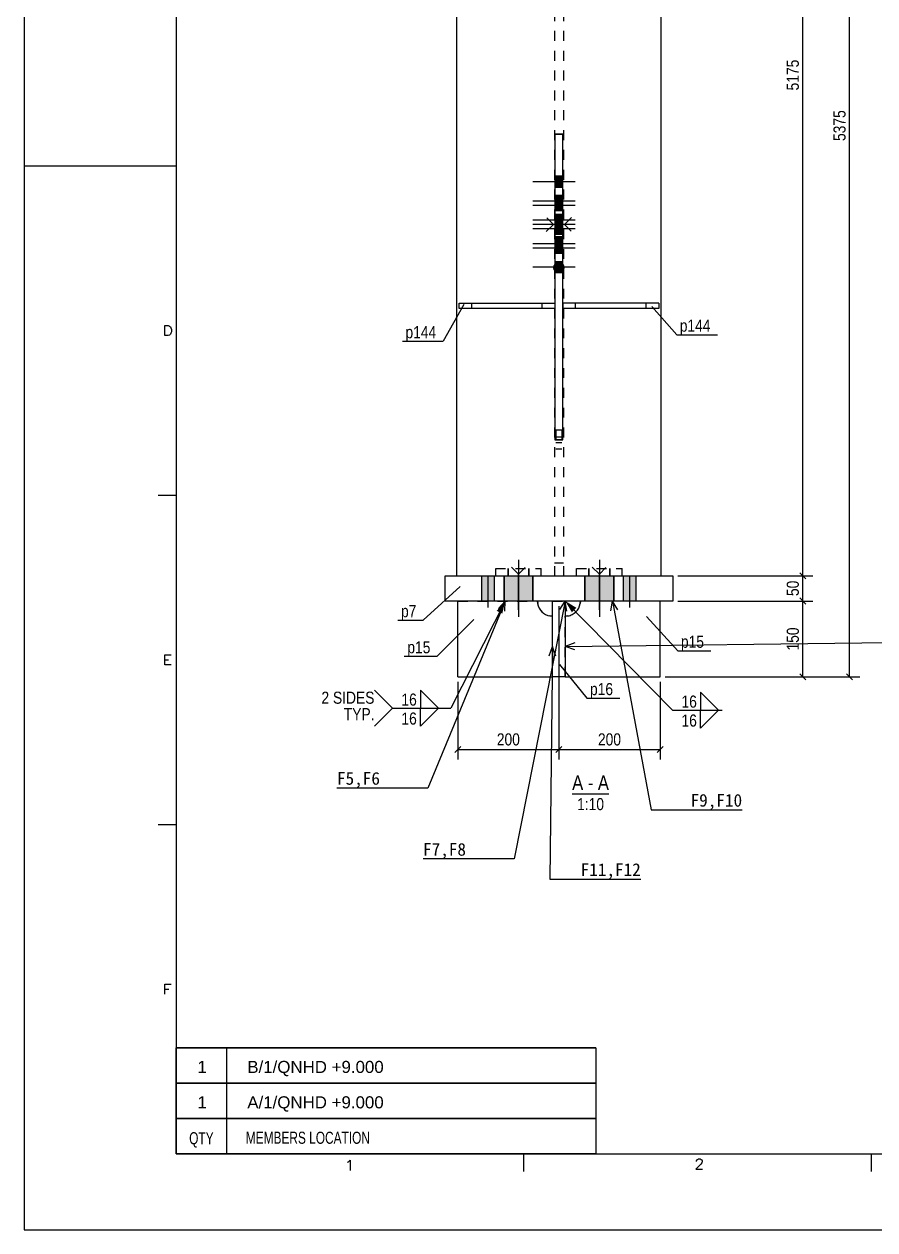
# Model space of a CAD drawing. Header units: millimetres. Extents: x -258 to 337, y -124 to 296.
# Drawn here: x -258.3 to -90.1, y -124.3 to 114.1 of the extents above; entities that cross this region are included whole.
import ezdxf

# ---------------------------------------------------------------- set-up
doc = ezdxf.new("R2010")
doc.units = ezdxf.units.MM
doc.linetypes.add('DXK_LINE_DOT2', pattern=[3.9198, 1.9599, -1.9599])
doc.linetypes.add('DXK_LINE_DOT3', pattern=[5.9187, 2.979, -0.9799, 0.9799, -0.9799])
doc.layers.add('WELD_LABELS', color=5, linetype='Continuous')
doc.styles.add('Arial', font='ARIAL.TTF', dxfattribs={"height": 0.2})
doc.styles.add('Arial Narrow', font='ARIALN.TTF', dxfattribs={"height": 0.2})

# ---------------------------------------------------------------- blocks, each defined once
blk = doc.blocks.new('Unknown-234524341-28314')
at = {"color": 7, "linetype": 'Continuous'}
for p, q in [((-145.29, -88.31), (-228.29, -88.31)), ((-228.29, -88.31), (-145.29, -88.31)), ((-228.29, -95.31), (-228.29, -88.31)), ((-218.29, -88.31), (-218.29, -95.31)), ((-145.29, -88.31), (-145.29, -95.31)), ((-145.29, -95.31), (-228.29, -95.31)), ((-228.29, -95.31), (-145.29, -95.31)), ((-228.29, -102.31), (-228.29, -95.31)), ((-145.29, -95.31), (-228.29, -95.31)), ((-218.29, -95.31), (-218.29, -102.31)), ((-145.29, -95.31), (-145.29, -102.31)), ((-145.29, -102.31), (-228.29, -102.31)), ((-145.29, -102.31), (-228.29, -102.31)), ((-228.29, -102.31), (-145.29, -102.31)), ((-228.29, -109.31), (-228.29, -102.31)), ((-218.29, -102.31), (-218.29, -109.31)), ((-145.29, -102.31), (-145.29, -109.31)), ((-145.29, -109.31), (-228.29, -109.31))]:
    blk.add_line(p, q, dxfattribs=at)
at = {"color": 7, "linetype": 'Continuous', "style": 'Arial'}
for s, height, p in [('1', 2.39, (-224.05, -93.31)), ('B/1/QNHD +9.000', 2.3877, (-214.19, -93.31)), ('1', 2.39, (-224.05, -100.31))]:
    blk.add_text(s, height=height, dxfattribs=at).set_placement(p)
at = {"color": 7, "style": 'Arial'}
blk.add_text('A/1/QNHD +9.000', height=2.3877, dxfattribs=at).set_placement((-214.19, -100.31))
at = {"color": 7, "linetype": 'Continuous', "style": 'Arial Narrow', "width": 0.86}
for s, height, p in [('MEMBERS LOCATION', 2.3861, (-214.49, -107.31)), ('QTY', 2.386, (-225.69, -107.41))]:
    blk.add_text(s, height=height, dxfattribs=at).set_placement(p)
blk = doc.blocks.new('Unknown-234524341-28322')
at = {"color": 7, "linetype": 'Continuous'}
for p, q in [((-258.34, 296.37), (-258.34, -124.33)), ((-228.29, 281.35), (-228.29, -109.31)), ((-258.34, 86.02), (-228.29, 86.02)), ((-230.52, 52.47), (-230.52, 54.47)), ((-230.52, 54.47), (-229.86, 54.47)), ((-229.86, 52.47), (-230.52, 52.47)), ((-229.86, 54.47), (-229.57, 54.37)), ((-229.57, 52.56), (-229.86, 52.47)), ((-229.57, 54.37), (-229.38, 54.18)), ((-229.38, 52.75), (-229.57, 52.56)), ((-229.38, 54.18), (-229.29, 53.99)), ((-229.29, 52.94), (-229.38, 52.75)), ((-229.29, 53.99), (-229.19, 53.71)), ((-229.19, 53.23), (-229.29, 52.94)), ((-229.19, 53.71), (-229.19, 53.23)), ((-231.8, 20.9), (-228.29, 20.9)), ((-230.52, -12.65), (-230.52, -10.65)), ((-230.52, -10.65), (-229.28, -10.65)), ((-230.52, -11.6), (-229.76, -11.6)), ((-229.28, -12.65), (-230.52, -12.65)), ((-231.8, -44.2), (-228.29, -44.2)), ((-230.48, -77.76), (-230.48, -75.76)), ((-230.48, -75.76), (-229.24, -75.76)), ((-230.48, -76.71), (-229.72, -76.71)), ((-228.29, -109.31), (321.63, -109.31)), ((-159.56, -109.31), (-159.56, -112.82)), ((-90.81, -109.31), (-90.81, -112.82)), ((-194.36, -110.94), (-194.17, -110.85)), ((-194.17, -110.85), (-193.88, -110.56)), ((-193.88, -110.56), (-193.88, -112.57)), ((-124.51, -111.36), (-125.46, -112.32)), ((-125.36, -110.69), (-125.27, -110.5)), ((-125.36, -110.79), (-125.36, -110.69)), ((-125.27, -110.5), (-125.17, -110.41)), ((-125.17, -110.41), (-124.98, -110.31)), ((-124.98, -110.31), (-124.6, -110.31)), ((-124.6, -110.31), (-124.42, -110.41)), ((-124.32, -111.08), (-124.51, -111.36)), ((-124.42, -110.41), (-124.32, -110.5)), ((-124.32, -110.5), (-124.23, -110.69)), ((-124.23, -110.89), (-124.32, -111.08)), ((-124.23, -110.69), (-124.23, -110.89)), ((-125.46, -112.32), (-124.13, -112.32)), ((-258.34, -124.33), (336.67, -124.33))]:
    blk.add_line(p, q, dxfattribs=at)
blk = doc.blocks.new('Unknown-234524341-11 - 3111')
at = {"color": 6, "linetype": 'Continuous'}
blk.add_line((-149.94, -38.1), (-142.66, -38.1), dxfattribs=at)
at = {"color": 0, "linetype": 'Continuous'}
for points in [[(-147.74, -37.35), (-147.74, -34.35), (-149.94, -34.35), (-149.94, -37.35)], [(-143.63, -41.35), (-143.63, -38.85), (-148.96, -38.85), (-148.96, -41.35)]]:
    blk.add_wipeout(points, dxfattribs=at)
at = {"color": 6, "linetype": 'Continuous', "style": 'Arial Narrow'}
blk.add_text('1:10', height=2.386, dxfattribs=at).set_placement((-148.96, -41.35))
at = {"color": 0, "linetype": 'Continuous'}
blk.add_wipeout([(-145.75, -37.35), (-145.75, -34.35), (-146.84, -34.35), (-146.84, -37.35)], dxfattribs=at)
at = {"color": 6, "linetype": 'Continuous', "style": 'Arial Narrow'}
blk.add_text('A', height=2.86, dxfattribs=at).set_placement((-149.94, -37.35))
at = {"color": 0, "linetype": 'Continuous'}
blk.add_wipeout([(-142.66, -37.35), (-142.66, -34.35), (-144.85, -34.35), (-144.85, -37.35)], dxfattribs=at)
at = {"color": 6, "linetype": 'Continuous', "style": 'Arial Narrow'}
for s, p in [('A', (-144.85, -37.35)), ('-', (-146.84, -37.35))]:
    blk.add_text(s, height=2.86, dxfattribs=at).set_placement(p)
blk = doc.blocks.new('Part-234524341-3120 - 3111')
at = {"color": 2, "linetype": 'Continuous'}
for p, q in [((-172.31, 58.86), (-153.36, 58.86)), ((-172.31, 57.86), (-172.31, 58.86)), ((-153.36, 57.86), (-172.31, 57.86)), ((-169.81, 57.86), (-169.81, 58.86))]:
    blk.add_line(p, q, dxfattribs=at)
at = {"color": 7, "linetype": 'DXK_LINE_DOT2'}
for p, q in [((-155.86, 57.86), (-155.86, 58.86)), ((-153.36, 58.86), (-153.36, 57.86))]:
    blk.add_line(p, q, dxfattribs=at)
blk = doc.blocks.new('Part-234524341-3112 - 3111')
at = {"color": 2, "linetype": 'Continuous'}
for p, q in [((-175.06, 5), (-130.06, 5)), ((-175.06, 0), (-175.06, 5)), ((-160.56, 5.3), (-161.96, 6.7)), ((-160.56, 5.3), (-161.96, 6.7)), ((-160.56, 5.3), (-159.26, 6.6)), ((-160.56, 5.3), (-159.26, 6.6)), ((-144.56, 5.3), (-145.96, 6.7)), ((-144.56, 5.3), (-145.96, 6.7)), ((-144.56, 5.3), (-143.26, 6.6)), ((-144.56, 5.3), (-143.26, 6.6)), ((-130.06, 5), (-130.06, 0)), ((-130.06, 0), (-175.06, 0))]:
    blk.add_line(p, q, dxfattribs=at)
blk = doc.blocks.new('Part-234524341-3125 - 3111')
at = {"color": 2, "linetype": 'Continuous'}
for p, q in [((-172.56, -15), (-172.56, 0)), ((-156.76, -0.52), (-156.81, 0)), ((-153.81, -3), (-154.33, -2.95)), ((-172.56, -15), (-153.81, -15))]:
    blk.add_line(p, q, dxfattribs=at)
at = {"color": 7, "linetype": 'DXK_LINE_DOT2'}
for p, q in [((-172.56, 0), (-156.81, 0)), ((-172.56, -15), (-172.56, 0)), ((-156.81, 0), (-156.76, -0.52)), ((-154.33, -2.95), (-153.81, -3)), ((-153.81, -15), (-153.81, -3)), ((-153.81, -15), (-153.81, -3)), ((-153.81, -3), (-153.81, -3)), ((-153.81, -15), (-153.81, -15)), ((-153.81, -15), (-153.81, -15))]:
    blk.add_line(p, q, dxfattribs=at)
at = {"color": 2, "linetype": 'Continuous'}
blk.add_arc((-153.81, 0), 3, 190, 260, dxfattribs=at)
at = {"color": 7, "linetype": 'DXK_LINE_DOT2'}
blk.add_arc((-153.81, 0), 3, 190, 260, dxfattribs=at)
blk = doc.blocks.new('Part-234524341-3117 - 3111')
at = {"color": 2, "linetype": 'Continuous'}
for p, q in [((-153.36, 92.3), (-153.36, 31.89)), ((-151.76, 92.3), (-153.36, 92.3)), ((-151.76, 31.89), (-151.76, 92.3)), ((-153.66, 74.43), (-155.06, 73.03)), ((-153.66, 74.43), (-154.96, 75.73)), ((-151.46, 74.43), (-150.06, 75.83)), ((-151.46, 74.43), (-150.16, 73.13)), ((-153.36, 72.06), (-151.76, 72.06)), ((-151.76, 31.89), (-153.36, 31.89))]:
    blk.add_line(p, q, dxfattribs=at)
at = {"color": 7, "linetype": 'DXK_LINE_DOT2'}
for p, q in [((-153.36, 92.3), (-151.76, 92.3)), ((-153.36, 31.89), (-151.76, 31.89))]:
    blk.add_line(p, q, dxfattribs=at)
blk = doc.blocks.new('Part-234524341-3118 - 3111')
at = {"color": 2, "linetype": 'Continuous'}
for p, q in [((-132.81, 58.86), (-151.76, 58.86)), ((-132.81, 57.86), (-151.76, 57.86)), ((-135.31, 57.86), (-135.31, 58.86)), ((-132.81, 58.86), (-132.81, 57.86))]:
    blk.add_line(p, q, dxfattribs=at)
at = {"color": 7, "linetype": 'DXK_LINE_DOT2'}
for p, q in [((-151.76, 58.86), (-151.76, 57.86)), ((-149.26, 57.86), (-149.26, 58.86))]:
    blk.add_line(p, q, dxfattribs=at)
blk = doc.blocks.new('Part-234524341-3122 - 3111')
at = {"linetype": 'Continuous'}
blk.add_hatch(color=2, dxfattribs=at).paths.add_polyline_path([(-152.56, 65), (-153.36, 66.4), (-151.76, 66.4)])
at = {"color": 2, "linetype": 'Continuous'}
for p, q in [((-132.31, 203), (-172.81, 203)), ((-172.81, 203), (-172.81, 133.3)), ((-132.31, 133.3), (-132.31, 203)), ((-172.81, 132.3), (-172.81, 5)), ((-132.31, 5), (-132.31, 132.3)), ((-152.56, 65), (-153.36, 66.4)), ((-153.36, 66.4), (-151.76, 66.4)), ((-151.76, 66.4), (-152.56, 65))]:
    blk.add_line(p, q, dxfattribs=at)
at = {"color": 7, "linetype": 'DXK_LINE_DOT2'}
for p, q in [((-153.46, 203), (-153.46, 133.3)), ((-151.66, 203), (-151.66, 133.3)), ((-153.46, 132.3), (-153.46, 5)), ((-151.66, 132.3), (-151.66, 5)), ((-151.66, 7.5), (-153.46, 7.5)), ((-172.81, 5), (-132.31, 5))]:
    blk.add_line(p, q, dxfattribs=at)
at = {"color": 4, "linetype": 'DXK_LINE_DOT3'}
for p, q in [((-174.81, 133.3), (-130.31, 133.3)), ((-174.81, 132.3), (-130.31, 132.3))]:
    blk.add_line(p, q, dxfattribs=at)
at = {"color": 2, "linetype": 'Continuous'}
blk.add_circle((-152.56, 65.9), 1, dxfattribs=at)
blk = doc.blocks.new('Bolt-234524341-6295 - 3111')
at = {"color": 3, "linetype": 'DXK_LINE_DOT2'}
for p, q in [((-146.61, 5), (-146.61, 6.4)), ((-144.56, 3.25), (-144.56, 6.4)), ((-142.51, 5), (-142.51, 6.4))]:
    blk.add_line(p, q, dxfattribs=at)
blk = doc.blocks.new('Part-234524341-3123 - 3111')
at = {"color": 2, "linetype": 'Continuous'}
for p, q in [((-148.31, 0), (-148.36, -0.52)), ((-132.56, -15), (-132.56, 0)), ((-150.79, -2.95), (-151.31, -3)), ((-151.31, -15), (-132.56, -15))]:
    blk.add_line(p, q, dxfattribs=at)
at = {"color": 7, "linetype": 'DXK_LINE_DOT2'}
for p, q in [((-148.36, -0.52), (-148.31, 0)), ((-132.56, 0), (-148.31, 0)), ((-132.56, -15), (-132.56, 0)), ((-151.31, -3), (-150.79, -2.95)), ((-151.31, -3), (-151.31, -15)), ((-151.31, -15), (-151.31, -3)), ((-151.31, -3), (-151.31, -3)), ((-151.31, -15), (-151.31, -15)), ((-151.31, -15), (-151.31, -15))]:
    blk.add_line(p, q, dxfattribs=at)
at = {"color": 2, "linetype": 'Continuous'}
blk.add_arc((-151.31, 0), 3, 280, 350, dxfattribs=at)
at = {"color": 7, "linetype": 'DXK_LINE_DOT2'}
blk.add_arc((-151.31, 0), 3, 280, 350, dxfattribs=at)
blk = doc.blocks.new('Part-234524341-3124 - 3111')
at = {"color": 2, "linetype": 'Continuous'}
for p, q in [((-153.81, -15), (-153.81, 0)), ((-151.31, 0), (-151.31, -15)), ((-151.31, -15), (-153.81, -15))]:
    blk.add_line(p, q, dxfattribs=at)
at = {"color": 7, "linetype": 'DXK_LINE_DOT2'}
blk.add_line((-153.81, 0), (-151.31, 0), dxfattribs=at)
blk = doc.blocks.new('Part-234524341-3126 - 3111')
at = {"color": 7, "linetype": 'DXK_LINE_DOT2'}
for p, q in [((-151.96, 33.8), (-153.16, 33.8)), ((-153.16, 33.8), (-153.16, 30)), ((-151.96, 33.8), (-151.96, 30)), ((-151.96, 30), (-153.16, 30))]:
    blk.add_line(p, q, dxfattribs=at)
blk = doc.blocks.new('Part-234524341-3127 - 3111')
at = {"color": 7, "linetype": 'DXK_LINE_DOT2'}
for p, q in [((-149.06, 5), (-149.06, 6.4)), ((-149.06, 6.4), (-140.06, 6.4)), ((-149.06, 5), (-140.06, 5)), ((-140.06, 5), (-140.06, 6.4))]:
    blk.add_line(p, q, dxfattribs=at)
blk = doc.blocks.new('Bolt-234524341-6276 - 3111')
at = {"linetype": 'Continuous'}
blk.add_hatch(color=3, dxfattribs=at).paths.add_polyline_path([(-163.41, 0), (-157.71, 0), (-157.71, 5), (-163.41, 5)])
at = {"color": 3, "linetype": 'Continuous'}
for p, q in [((-163.41, 0), (-163.41, 5)), ((-160.56, -1.75), (-160.56, 5)), ((-157.71, 0), (-157.71, 5))]:
    blk.add_line(p, q, dxfattribs=at)
blk = doc.blocks.new('Part-234524341-3128 - 3111')
at = {"color": 7, "linetype": 'DXK_LINE_DOT2'}
for p, q in [((-165.06, 5), (-165.06, 6.4)), ((-165.06, 6.4), (-156.06, 6.4)), ((-165.06, 5), (-156.06, 5)), ((-156.06, 5), (-156.06, 6.4))]:
    blk.add_line(p, q, dxfattribs=at)
blk = doc.blocks.new('Part-234524341-3129 - 3111')
at = {"color": 7, "linetype": 'DXK_LINE_DOT2'}
for p, q in [((-149.06, 5), (-149.06, 6.4)), ((-149.06, 6.4), (-140.06, 6.4)), ((-149.06, 5), (-140.06, 5)), ((-140.06, 5), (-140.06, 6.4))]:
    blk.add_line(p, q, dxfattribs=at)
blk = doc.blocks.new('Bolt-234524341-6278 - 3111')
at = {"color": 3, "linetype": 'DXK_LINE_DOT2'}
for p, q in [((-147.41, 0), (-147.41, 5)), ((-144.56, -1.75), (-144.56, 5)), ((-141.71, 0), (-141.71, 5))]:
    blk.add_line(p, q, dxfattribs=at)
blk = doc.blocks.new('Part-234524341-3130 - 3111')
at = {"color": 7, "linetype": 'DXK_LINE_DOT2'}
for p, q in [((-165.06, 5), (-165.06, 6.4)), ((-165.06, 6.4), (-156.06, 6.4)), ((-165.06, 5), (-156.06, 5)), ((-156.06, 5), (-156.06, 6.4))]:
    blk.add_line(p, q, dxfattribs=at)
blk = doc.blocks.new('Bolt-234524341-3131 - 3111')
at = {"color": 3, "linetype": 'DXK_LINE_DOT2'}
for p, q in [((-139.81, 0), (-139.81, 5)), ((-138.56, -1.27), (-138.56, 5)), ((-137.31, 0), (-137.31, 5))]:
    blk.add_line(p, q, dxfattribs=at)
blk = doc.blocks.new('Bolt-234524341-3132 - 3111')
at = {"linetype": 'Continuous'}
blk.add_hatch(color=3, dxfattribs=at).paths.add_polyline_path([(-137.31, 5), (-139.81, 5), (-139.81, 0), (-137.31, 0)])
at = {"color": 3, "linetype": 'Continuous'}
for p, q in [((-139.81, 0), (-139.81, 5)), ((-138.56, -1.27), (-138.56, 5)), ((-137.31, 0), (-137.31, 5))]:
    blk.add_line(p, q, dxfattribs=at)
blk = doc.blocks.new('Bolt-234524341-3133 - 3111')
at = {"color": 3, "linetype": 'DXK_LINE_DOT2'}
for p, q in [((-167.81, 0), (-167.81, 5)), ((-166.56, -1.27), (-166.56, 5)), ((-165.31, 0), (-165.31, 5))]:
    blk.add_line(p, q, dxfattribs=at)
blk = doc.blocks.new('Bolt-234524341-3134 - 3111')
at = {"linetype": 'Continuous'}
blk.add_hatch(color=3, dxfattribs=at).paths.add_polyline_path([(-165.31, 5), (-167.81, 5), (-167.81, 0), (-165.31, 0)])
at = {"color": 3, "linetype": 'Continuous'}
for p, q in [((-167.81, 0), (-167.81, 5)), ((-166.56, -1.27), (-166.56, 5)), ((-165.31, 0), (-165.31, 5))]:
    blk.add_line(p, q, dxfattribs=at)
blk = doc.blocks.new('Bolt-234524341-3135 - 3111')
at = {"color": 3, "linetype": 'DXK_LINE_DOT2'}
for p, q in [((-144.56, 8.15), (-144.56, -3.1)), ((-147.41, 5), (-147.41, 0)), ((-146.61, 6.4), (-146.61, 5)), ((-142.51, 6.4), (-142.51, 5)), ((-141.71, 5), (-141.71, 0))]:
    blk.add_line(p, q, dxfattribs=at)
blk = doc.blocks.new('Bolt-234524341-3136 - 3111')
at = {"color": 3, "linetype": 'DXK_LINE_DOT2'}
for p, q in [((-160.56, 8.15), (-160.56, -3.1)), ((-163.41, 5), (-163.41, 0)), ((-162.61, 6.4), (-162.61, 5)), ((-158.51, 6.4), (-158.51, 5)), ((-157.71, 5), (-157.71, 0))]:
    blk.add_line(p, q, dxfattribs=at)
blk = doc.blocks.new('Bolt-234524341-3137 - 3111')
at = {"color": 3, "linetype": 'Continuous'}
for p, q in [((-144.56, 8.15), (-144.56, -3.1)), ((-147.41, 5), (-147.41, 0)), ((-146.61, 6.4), (-146.61, 5)), ((-142.51, 6.4), (-142.51, 5)), ((-141.71, 5), (-141.71, 0))]:
    blk.add_line(p, q, dxfattribs=at)
blk = doc.blocks.new('Bolt-234524341-3138 - 3111')
at = {"color": 3, "linetype": 'Continuous'}
for p, q in [((-160.56, 8.15), (-160.56, -3.1)), ((-163.41, 5), (-163.41, 0)), ((-162.61, 6.4), (-162.61, 5)), ((-158.51, 6.4), (-158.51, 5)), ((-157.71, 5), (-157.71, 0))]:
    blk.add_line(p, q, dxfattribs=at)
blk = doc.blocks.new('Bolt-234524341-3171 - 3111')
at = {"linetype": 'Continuous'}
for points in [[(-151.76, 81.77), (-151.76, 83.97), (-153.36, 83.97), (-153.36, 81.77)], [(-151.76, 77.98), (-151.76, 80.18), (-153.36, 80.18), (-153.36, 77.98)], [(-151.76, 77.13), (-151.76, 79.33), (-153.36, 79.33), (-153.36, 77.13)], [(-151.76, 74.19), (-151.76, 76.39), (-153.36, 76.39), (-153.36, 74.19)], [(-151.76, 73.33), (-151.76, 75.53), (-153.36, 75.53), (-153.36, 73.33)], [(-151.76, 72.48), (-151.76, 74.68), (-153.36, 74.68), (-153.36, 72.48)], [(-151.76, 69.54), (-151.76, 71.74), (-153.36, 71.74), (-153.36, 69.54)], [(-151.76, 68.68), (-151.76, 70.88), (-153.36, 70.88), (-153.36, 68.68)], [(-151.76, 64.89), (-151.76, 67.09), (-153.36, 67.09), (-153.36, 64.89)]]:
    blk.add_hatch(color=3, dxfattribs=at).paths.add_polyline_path(points)
at = {"color": 3, "linetype": 'Continuous'}
for p, q in [((-151.76, 83.97), (-153.36, 83.97)), ((-149.37, 82.87), (-157.71, 82.87)), ((-151.76, 81.77), (-153.36, 81.77)), ((-149.37, 79.08), (-157.71, 79.08)), ((-151.76, 80.18), (-153.36, 80.18)), ((-151.76, 79.33), (-153.36, 79.33)), ((-149.37, 78.23), (-157.71, 78.23)), ((-151.76, 77.98), (-153.36, 77.98)), ((-151.76, 77.13), (-153.36, 77.13)), ((-151.76, 76.39), (-153.36, 76.39)), ((-149.37, 75.29), (-157.71, 75.29)), ((-149.37, 74.43), (-157.71, 74.43)), ((-151.76, 75.53), (-153.36, 75.53)), ((-151.76, 74.68), (-153.36, 74.68)), ((-151.76, 74.19), (-153.36, 74.19)), ((-149.37, 73.58), (-157.71, 73.58)), ((-151.76, 73.33), (-153.36, 73.33)), ((-151.76, 72.48), (-153.36, 72.48)), ((-151.76, 71.74), (-153.36, 71.74)), ((-149.37, 70.64), (-157.71, 70.64)), ((-149.37, 69.78), (-157.71, 69.78)), ((-151.76, 70.88), (-153.36, 70.88)), ((-151.76, 69.54), (-153.36, 69.54)), ((-151.76, 68.68), (-153.36, 68.68)), ((-151.76, 67.09), (-153.36, 67.09)), ((-149.37, 65.99), (-157.71, 65.99)), ((-151.76, 64.89), (-153.36, 64.89))]:
    blk.add_line(p, q, dxfattribs=at)
blk = doc.blocks.new('Bolt-234524341-6296 - 3111')
at = {"color": 3, "linetype": 'DXK_LINE_DOT2'}
for p, q in [((-162.61, 5), (-162.61, 6.4)), ((-160.56, 3.25), (-160.56, 6.4)), ((-158.51, 5), (-158.51, 6.4))]:
    blk.add_line(p, q, dxfattribs=at)
blk = doc.blocks.new('Bolt-234524341-6298 - 3111')
at = {"color": 3, "linetype": 'DXK_LINE_DOT2'}
for p, q in [((-162.61, 5), (-162.61, 6.4)), ((-160.56, 3.25), (-160.56, 6.4)), ((-158.51, 5), (-158.51, 6.4))]:
    blk.add_line(p, q, dxfattribs=at)
blk = doc.blocks.new('Bolt-234524341-3177 - 3111')
at = {"color": 3, "linetype": 'DXK_LINE_DOT2'}
for p, q in [((-153.16, 32.45), (-151.96, 32.45)), ((-153.16, 31.9), (-151.96, 31.9)), ((-153.16, 31.35), (-151.96, 31.35))]:
    blk.add_line(p, q, dxfattribs=at)
blk = doc.blocks.new('Bolt-234524341-6275 - 3111')
at = {"color": 3, "linetype": 'DXK_LINE_DOT2'}
for p, q in [((-163.41, 0), (-163.41, 5)), ((-160.56, -1.75), (-160.56, 5)), ((-157.71, 0), (-157.71, 5))]:
    blk.add_line(p, q, dxfattribs=at)
blk = doc.blocks.new('Bolt-234524341-6277 - 3111')
at = {"linetype": 'Continuous'}
blk.add_hatch(color=3, dxfattribs=at).paths.add_polyline_path([(-147.41, 0), (-141.71, 0), (-141.71, 5), (-147.41, 5)])
at = {"color": 3, "linetype": 'Continuous'}
for p, q in [((-147.41, 0), (-147.41, 5)), ((-144.56, -1.75), (-144.56, 5)), ((-141.71, 0), (-141.71, 5))]:
    blk.add_line(p, q, dxfattribs=at)
blk = doc.blocks.new('Bolt-234524341-6297 - 3111')
at = {"color": 3, "linetype": 'DXK_LINE_DOT2'}
for p, q in [((-146.61, 5), (-146.61, 6.4)), ((-144.56, 3.25), (-144.56, 6.4)), ((-142.51, 5), (-142.51, 6.4))]:
    blk.add_line(p, q, dxfattribs=at)
blk = doc.blocks.new('StraightDimension-234524341-5402 - 3111')
at = {"color": 7, "linetype": 'Continuous'}
for p, q in [((-131.31, 203), (-102.31, 203)), ((-103.71, 202.4), (-104.91, 203.6)), ((-104.31, 5), (-104.31, 203)), ((-129.06, 5), (-102.31, 5)), ((-104.91, 5.6), (-103.71, 4.4))]:
    blk.add_line(p, q, dxfattribs=at)
at = {"color": 0}
blk.add_wipeout([(-104.61, 107.55), (-108.11, 107.55), (-108.11, 100.45), (-104.61, 100.45)], dxfattribs=at)
at = {"color": 4, "style": 'Arial Narrow'}
blk.add_text('5175', height=2.386, rotation=90.0002, dxfattribs=at).set_placement((-105.11, 100.95))
blk = doc.blocks.new('StraightDimension-234524341-4483 - 3111')
at = {"color": 7, "linetype": 'Continuous'}
for p, q in [((-131.31, 203), (-93.07, 203)), ((-94.47, 202.4), (-95.67, 203.6)), ((-95.07, -15), (-95.07, 203)), ((-131.56, -15), (-93.07, -15)), ((-95.67, -14.4), (-94.47, -15.6))]:
    blk.add_line(p, q, dxfattribs=at)
at = {"color": 0}
blk.add_wipeout([(-95.37, 97.55), (-98.87, 97.55), (-98.87, 90.45), (-95.37, 90.45)], dxfattribs=at)
at = {"color": 4, "style": 'Arial Narrow'}
blk.add_text('5375', height=2.386, rotation=90.0002, dxfattribs=at).set_placement((-95.87, 90.95))
blk = doc.blocks.new('StraightDimension-234524341-5403 - 3111')
at = {"color": 7, "linetype": 'Continuous'}
for p, q in [((-129.06, 5), (-102.31, 5)), ((-104.91, 5.6), (-103.71, 4.4)), ((-104.31, 0), (-104.31, 5)), ((-129.06, 0), (-102.31, 0)), ((-103.71, -0.6), (-104.91, 0.6))]:
    blk.add_line(p, q, dxfattribs=at)
at = {"color": 0}
blk.add_wipeout([(-104.61, 4.52), (-108.11, 4.52), (-108.11, 0.48), (-104.61, 0.48)], dxfattribs=at)
at = {"color": 4, "style": 'Arial Narrow'}
blk.add_text('50', height=2.386, rotation=90.0002, dxfattribs=at).set_placement((-105.11, 0.98))
blk = doc.blocks.new('StraightDimension-234524341-5404 - 3111')
at = {"color": 7, "linetype": 'Continuous'}
for p, q in [((-129.06, 0), (-102.31, 0)), ((-103.71, -0.6), (-104.91, 0.6)), ((-104.31, -15), (-104.31, 0)), ((-131.56, -15), (-102.31, -15)), ((-104.91, -14.4), (-103.71, -15.6))]:
    blk.add_line(p, q, dxfattribs=at)
at = {"color": 0}
blk.add_wipeout([(-104.61, -4.71), (-108.11, -4.71), (-108.11, -10.29), (-104.61, -10.29)], dxfattribs=at)
at = {"color": 4, "style": 'Arial Narrow'}
blk.add_text('150', height=2.386, rotation=90.0002, dxfattribs=at).set_placement((-105.11, -9.79))
blk = doc.blocks.new('StraightDimension-234524341-7991 - 3111')
at = {"color": 7, "linetype": 'Continuous'}
for p, q in [((-152.56, -1), (-152.56, -31.35)), ((-132.56, -16), (-132.56, -31.35)), ((-151.96, -28.75), (-153.16, -29.95)), ((-152.56, -29.35), (-132.56, -29.35)), ((-133.16, -29.95), (-131.96, -28.75))]:
    blk.add_line(p, q, dxfattribs=at)
at = {"color": 0}
blk.add_wipeout([(-139.77, -29.05), (-139.77, -25.55), (-145.34, -25.55), (-145.34, -29.05)], dxfattribs=at)
at = {"color": 4, "style": 'Arial Narrow'}
blk.add_text('200', height=2.386, dxfattribs=at).set_placement((-144.84, -28.55))
blk = doc.blocks.new('StraightDimension-234524341-7992 - 3111')
at = {"color": 7, "linetype": 'Continuous'}
for p, q in [((-152.56, -1), (-152.56, -31.35)), ((-172.56, -16), (-172.56, -31.35)), ((-171.96, -28.75), (-173.16, -29.95)), ((-172.56, -29.35), (-152.56, -29.35)), ((-153.16, -29.95), (-151.96, -28.75))]:
    blk.add_line(p, q, dxfattribs=at)
at = {"color": 0}
blk.add_wipeout([(-159.77, -29.05), (-159.77, -25.55), (-165.34, -25.55), (-165.34, -29.05)], dxfattribs=at)
at = {"color": 4, "style": 'Arial Narrow'}
blk.add_text('200', height=2.386, dxfattribs=at).set_placement((-164.84, -28.55))
blk = doc.blocks.new('Mark-234524341-3246 - 3111')
at = {"color": 7, "linetype": 'Continuous'}
blk.add_line((-172.09, 2.88), (-179.4, -3.8), dxfattribs=at)
at = {"color": 0}
blk.add_wipeout([(-180.75, -3.2), (-180.75, -0.7), (-183.79, -0.7), (-183.79, -3.2)], dxfattribs=at)
blk.add_wipeout([(-180.75, -3.2), (-180.75, -0.7), (-183.79, -0.7), (-183.79, -3.2)], dxfattribs=at)
at = {"color": 7, "linetype": 'Continuous'}
blk.add_line((-184.39, -3.8), (-179.4, -3.8), dxfattribs=at)
at = {"color": 3, "style": 'Arial Narrow'}
blk.add_text('p7', height=2.386, dxfattribs=at).set_placement((-183.79, -3.2))
blk = doc.blocks.new('Mark-234524341-3252 - 3111')
at = {"color": 0}
blk.add_wipeout([(-122.57, 53.25), (-122.57, 55.75), (-128.66, 55.75), (-128.66, 53.25)], dxfattribs=at)
blk.add_wipeout([(-122.57, 53.25), (-122.57, 55.75), (-128.66, 55.75), (-128.66, 53.25)], dxfattribs=at)
at = {"color": 7, "linetype": 'Continuous'}
for p, q in [((-134.19, 58.23), (-129.26, 52.65)), ((-129.26, 52.65), (-121.22, 52.65))]:
    blk.add_line(p, q, dxfattribs=at)
at = {"color": 3, "style": 'Arial Narrow'}
blk.add_text('p144', height=2.386, dxfattribs=at).set_placement((-128.66, 53.25))
blk = doc.blocks.new('Mark-234524341-3255 - 3111')
at = {"color": 7, "linetype": 'Continuous'}
blk.add_line((-171.38, 58.63), (-175.47, 51.36), dxfattribs=at)
at = {"color": 0}
blk.add_wipeout([(-176.82, 51.96), (-176.82, 54.46), (-182.91, 54.46), (-182.91, 51.96)], dxfattribs=at)
blk.add_wipeout([(-176.82, 51.96), (-176.82, 54.46), (-182.91, 54.46), (-182.91, 51.96)], dxfattribs=at)
at = {"color": 7, "linetype": 'Continuous'}
blk.add_line((-183.51, 51.36), (-175.47, 51.36), dxfattribs=at)
at = {"color": 3, "style": 'Arial Narrow'}
blk.add_text('p144', height=2.386, dxfattribs=at).set_placement((-182.91, 51.96))
blk = doc.blocks.new('Mark-234524341-3261 - 3111')
at = {"color": 0}
blk.add_wipeout([(-123.86, -9.24), (-123.86, -6.74), (-128.43, -6.74), (-128.43, -9.24)], dxfattribs=at)
blk.add_wipeout([(-123.86, -9.24), (-123.86, -6.74), (-128.43, -6.74), (-128.43, -9.24)], dxfattribs=at)
at = {"color": 7, "linetype": 'Continuous'}
for p, q in [((-135.26, -3.07), (-129.03, -9.84)), ((-129.03, -9.84), (-122.51, -9.84))]:
    blk.add_line(p, q, dxfattribs=at)
at = {"color": 3, "style": 'Arial Narrow'}
blk.add_text('p15', height=2.386, dxfattribs=at).set_placement((-128.43, -9.24))
blk = doc.blocks.new('Mark-234524341-3264 - 3111')
at = {"color": 0}
blk.add_wipeout([(-141.84, -18.61), (-141.84, -16.11), (-146.41, -16.11), (-146.41, -18.61)], dxfattribs=at)
blk.add_wipeout([(-141.84, -18.61), (-141.84, -16.11), (-146.41, -16.11), (-146.41, -18.61)], dxfattribs=at)
at = {"color": 7, "linetype": 'Continuous'}
for p, q in [((-152.46, -12.52), (-147.01, -19.21)), ((-147.01, -19.21), (-140.49, -19.21))]:
    blk.add_line(p, q, dxfattribs=at)
at = {"color": 3, "style": 'Arial Narrow'}
blk.add_text('p16', height=2.386, dxfattribs=at).set_placement((-146.41, -18.61))
blk = doc.blocks.new('Mark-234524341-3267 - 3111')
at = {"color": 7, "linetype": 'Continuous'}
blk.add_line((-169.42, -3.65), (-176.62, -10.93), dxfattribs=at)
at = {"color": 0}
blk.add_wipeout([(-177.97, -10.33), (-177.97, -7.83), (-182.54, -7.83), (-182.54, -10.33)], dxfattribs=at)
blk.add_wipeout([(-177.97, -10.33), (-177.97, -7.83), (-182.54, -7.83), (-182.54, -10.33)], dxfattribs=at)
at = {"color": 7, "linetype": 'Continuous'}
blk.add_line((-183.14, -10.93), (-176.62, -10.93), dxfattribs=at)
at = {"color": 3, "style": 'Arial Narrow'}
blk.add_text('p15', height=2.386, dxfattribs=at).set_placement((-182.54, -10.33))
blk = doc.blocks.new('WeldMark-234524341-7676 - 3111')
at = {"linetype": 'Continuous'}
blk.add_hatch(color=3, dxfattribs=at).paths.add_polyline_path([(-150, -2.22), (-151.31, 0), (-149.11, -1.34)])
at = {"color": 3, "linetype": 'Continuous'}
blk.add_line((-151.31, 0), (-130.07, -21.58), dxfattribs=at)
at = {"color": 0}
blk.add_wipeout([(-125.08, -21.28), (-125.08, -18.38), (-128.52, -18.38), (-128.52, -21.28)], dxfattribs=at)
at = {"color": 3, "linetype": 'Continuous'}
for p, q in [((-120.99, -21.58), (-124.56, -18)), ((-124.56, -18), (-124.56, -21.58)), ((-124.56, -21.58), (-120.99, -21.58))]:
    blk.add_line(p, q, dxfattribs=at)
at = {"color": 0, "linetype": 'Continuous'}
blk.add_wipeout([(-125.08, -25.03), (-125.08, -22.13), (-128.52, -22.13), (-128.52, -25.03)], dxfattribs=at)
at = {"color": 3, "linetype": 'Continuous'}
for p, q in [((-130.07, -21.58), (-120.28, -21.58)), ((-124.56, -21.58), (-120.99, -21.58)), ((-120.99, -21.58), (-124.56, -25.15)), ((-124.56, -25.15), (-124.56, -21.58))]:
    blk.add_line(p, q, dxfattribs=at)
at = {"color": 3, "style": 'Arial Narrow'}
blk.add_text('16', height=2.386, dxfattribs=at).set_placement((-128.32, -21.08))
at = {"color": 3, "linetype": 'Continuous', "style": 'Arial Narrow'}
blk.add_text('16', height=2.386, dxfattribs=at).set_placement((-128.32, -24.83))
blk = doc.blocks.new('WeldMark-234524341-7681 - 3111')
at = {"linetype": 'Continuous'}
blk.add_hatch(color=3, dxfattribs=at).paths.add_polyline_path([(-164.87, -1.95), (-163.18, 0), (-163.76, -2.51)])
at = {"color": 3, "linetype": 'Continuous'}
for p, q in [((-163.18, 0), (-173.91, -21.18)), ((-185.46, -21.18), (-189.03, -17.61)), ((-185.46, -21.18), (-189.03, -24.75))]:
    blk.add_line(p, q, dxfattribs=at)
at = {"color": 0}
blk.add_wipeout([(-180.46, -20.88), (-180.46, -17.98), (-183.91, -17.98), (-183.91, -20.88)], dxfattribs=at)
at = {"color": 3, "linetype": 'Continuous'}
for p, q in [((-176.37, -21.18), (-179.95, -17.61)), ((-179.95, -17.61), (-179.95, -21.18)), ((-179.95, -21.18), (-176.37, -21.18))]:
    blk.add_line(p, q, dxfattribs=at)
at = {"color": 0, "linetype": 'Continuous'}
blk.add_wipeout([(-189.03, -20.31), (-189.03, -17.81), (-199.53, -17.81), (-199.53, -20.31)], dxfattribs=at)
for points in [[(-189.03, -20.31), (-189.03, -17.81), (-199.53, -17.81), (-199.53, -20.31)], [(-180.46, -24.63), (-180.46, -21.73), (-183.91, -21.73), (-183.91, -24.63)]]:
    blk.add_wipeout(points, dxfattribs=at)
at = {"color": 3, "linetype": 'Continuous'}
for p, q in [((-185.46, -21.18), (-173.91, -21.18)), ((-179.95, -21.18), (-176.37, -21.18)), ((-176.37, -21.18), (-179.95, -24.75)), ((-179.95, -24.75), (-179.95, -21.18))]:
    blk.add_line(p, q, dxfattribs=at)
at = {"color": 3, "style": 'Arial Narrow'}
blk.add_text('16', height=2.386, dxfattribs=at).set_placement((-183.71, -20.68))
at = {"color": 3, "linetype": 'Continuous', "style": 'Arial Narrow'}
blk.add_text('16', height=2.386, dxfattribs=at).set_placement((-183.71, -24.43))
at = {"color": 0, "linetype": 'Continuous'}
blk.add_wipeout([(-189.03, -23.56), (-189.03, -21.06), (-195.11, -21.06), (-195.11, -23.56)], dxfattribs=at)
blk.add_wipeout([(-189.03, -23.56), (-189.03, -21.06), (-195.11, -21.06), (-195.11, -23.56)], dxfattribs=at)
at = {"color": 3, "linetype": 'Continuous', "style": 'Arial Narrow'}
for s, p in [('2 SIDES', (-199.53, -20.31)), ('TYP.', (-195.11, -23.56))]:
    blk.add_text(s, height=2.386, dxfattribs=at).set_placement(p)

msp = doc.modelspace()

# ---------------------------------------------------------------- linework, layer by layer
at = {"layer": 'WELD_LABELS', "color": 5}
for p, q in [((-178.46, -36.97), (-196.46, -36.97)), ((-134.32, -41.3), (-116.32, -41.3)), ((-161.44, -51), (-179.44, -51)), ((-154.37, -55), (-136.37, -55))]:
    msp.add_line(p, q, dxfattribs=at)

# ---------------------------------------------------------------- block references
for name in ['Unknown-234524341-28322', 'Part-234524341-3122 - 3111', 'Part-234524341-3117 - 3111', 'Bolt-234524341-3171 - 3111', 'Part-234524341-3120 - 3111', 'Part-234524341-3118 - 3111', 'Part-234524341-3126 - 3111', 'Bolt-234524341-3177 - 3111', 'Bolt-234524341-3136 - 3111', 'Bolt-234524341-3138 - 3111', 'Bolt-234524341-3135 - 3111', 'Bolt-234524341-3137 - 3111', 'Part-234524341-3112 - 3111', 'Bolt-234524341-3133 - 3111', 'Bolt-234524341-3134 - 3111', 'Part-234524341-3128 - 3111', 'Part-234524341-3130 - 3111', 'Bolt-234524341-6276 - 3111', 'Bolt-234524341-6275 - 3111', 'Bolt-234524341-6296 - 3111', 'Bolt-234524341-6298 - 3111', 'Part-234524341-3127 - 3111', 'Part-234524341-3129 - 3111', 'Bolt-234524341-6278 - 3111', 'Bolt-234524341-6277 - 3111', 'Bolt-234524341-6295 - 3111', 'Bolt-234524341-6297 - 3111', 'Bolt-234524341-3131 - 3111', 'Bolt-234524341-3132 - 3111', 'Part-234524341-3125 - 3111', 'Part-234524341-3124 - 3111', 'Part-234524341-3123 - 3111', 'Unknown-234524341-28314']:
    msp.add_blockref(name, (0, 0))

# ---------------------------------------------------------------- texts
at = {"layer": 'WELD_LABELS', "color": 5, "char_height": 2.5}
for s, insert, attachment_point in [('F5,F6', (-196.46, -36.97), 7), ('F9,F10', (-116.32, -41.3), 9), ('F7,F8', (-179.44, -51), 7), ('F11,F12', (-136.37, -55), 9)]:
    msp.add_mtext(s, dxfattribs=dict(at, insert=insert, attachment_point=attachment_point))

# ---------------------------------------------------------------- next in the draw order: block references
for name in ['StraightDimension-234524341-5402 - 3111', 'Mark-234524341-3255 - 3111', 'Unknown-234524341-11 - 3111']:
    msp.add_blockref(name, (0, 0))

# ---------------------------------------------------------------- next in the draw order: block references
msp.add_blockref('StraightDimension-234524341-4483 - 3111', (0, 0))

# ---------------------------------------------------------------- next in the draw order: block references
for name in ['Mark-234524341-3252 - 3111', 'StraightDimension-234524341-5403 - 3111']:
    msp.add_blockref(name, (0, 0))

# ---------------------------------------------------------------- next in the draw order: block references
msp.add_blockref('StraightDimension-234524341-5404 - 3111', (0, 0))

# ---------------------------------------------------------------- next in the draw order: block references
msp.add_blockref('StraightDimension-234524341-7991 - 3111', (0, 0))

# ---------------------------------------------------------------- next in the draw order: block references
for name in ['StraightDimension-234524341-7992 - 3111', 'Mark-234524341-3261 - 3111']:
    msp.add_blockref(name, (0, 0))

# ---------------------------------------------------------------- next in the draw order: linework, layer by layer
at = {"layer": 'WELD_LABELS', "color": 5}
for p, q in [((-154.52, -10.87), (-153.81, -9)), ((-153.81, -9), (-154.37, -55)), ((-153.15, -10.89), (-153.81, -9))]:
    msp.add_line(p, q, dxfattribs=at)

# ---------------------------------------------------------------- next in the draw order: block references
for name in ['Mark-234524341-3246 - 3111', 'Mark-234524341-3264 - 3111']:
    msp.add_blockref(name, (0, 0))

# ---------------------------------------------------------------- next in the draw order: block references
for name in ['WeldMark-234524341-7676 - 3111', 'Mark-234524341-3267 - 3111']:
    msp.add_blockref(name, (0, 0))

# ---------------------------------------------------------------- next in the draw order: linework, layer by layer
for p, q in [((-151.31, 0), (-161.44, -51)), ((-152.35, -1.71), (-151.31, 0)), ((-151, -1.98), (-151.31, 0)), ((-142.27, -1.97), (-141.94, 0)), ((-140.92, -1.72), (-141.94, 0)), ((-141.94, 0), (-134.32, -41.3)), ((-151.31, -9), (-87.32, -8.22)), ((-149.44, -8.29), (-151.31, -9)), ((-149.42, -9.66), (-151.31, -9))]:
    msp.add_line(p, q, dxfattribs=at)

# ---------------------------------------------------------------- next in the draw order: block references
msp.add_blockref('WeldMark-234524341-7681 - 3111', (0, 0))

# ---------------------------------------------------------------- next in the draw order: linework, layer by layer
for p, q in [((-163.18, 0), (-178.46, -36.97)), ((-164.54, -1.47), (-163.18, 0)), ((-163.27, -2), (-163.18, 0))]:
    msp.add_line(p, q, dxfattribs=at)

doc.saveas('drawing.dxf')
